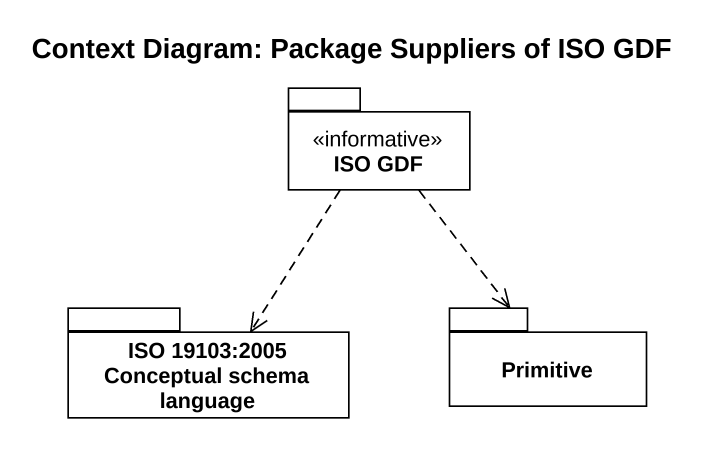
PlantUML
@startuml
title Context Diagram: Package Suppliers of ISO GDF
package "ISO GDF" as ISO_GDF <<informative>> {
}
package "ISO 19103:2005 Conceptual schema language" as ISO_19103_2005_Conceptual {
}
package Primitive {
}
ISO_GDF ..> ISO_19103_2005_Conceptual
ISO_GDF ..> Primitive
@enduml
